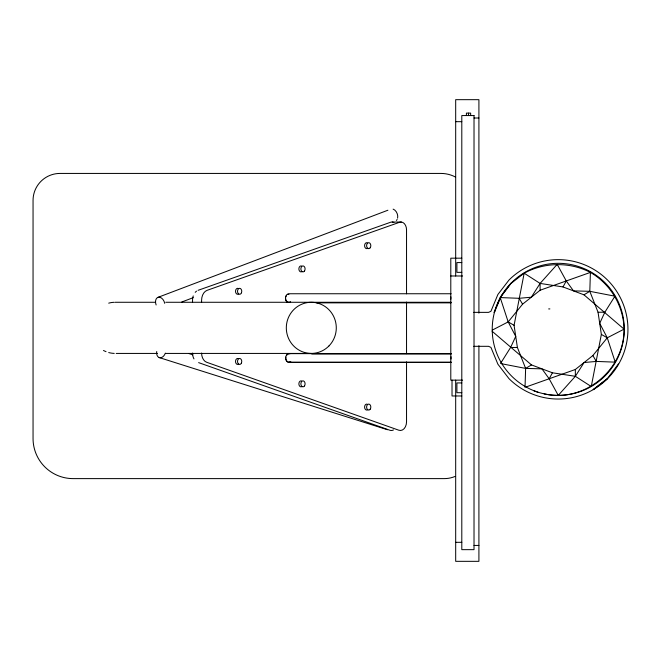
<?xml version="1.0" encoding="UTF-8"?>
<svg xmlns="http://www.w3.org/2000/svg" width="661" height="661" viewBox="0 0 661 661"><rect width="100%" height="100%" fill="white"/><g stroke="black" fill="none" stroke-linecap="round" stroke-linejoin="round"><path stroke-width="0.99" d="M525.032 387.321L525.627 368.408L517.389 347.455L514.076 325.319L524.173 273.2C544.515 262.078 569.799 261.781 590.405 272.406C610.566 284.032 623.521 305.869 624.075 329.137C624.381 369.986 584.175 403.136 544.135 393.857M492.131 331.268L531.477 364.913L552.431 372.787L575.343 376.307L591.264 386.528L601.353 334.408L598.048 312.265L589.81 291.319L590.405 272.406L540.095 290.237L522.578 304.176L508.177 321.907L492.247 330.136M493.998 312.562L495.163 309.753M495.94 307.877L499.823 298.516M494.469 312.248L501.063 296.326L511.556 282.652M500.493 363.525L510.573 347.512L515.737 336.391L508.177 321.907L500.212 297.574L510.581 283.809L524.173 273.2L540.095 283.42L563.007 286.94L583.96 294.814L624.075 329.137L607.261 337.812L592.859 355.552L575.343 369.491L525.999 386.982M500.212 297.574L519.116 298.301L531.337 297.202L540.095 283.42L557.182 264.35L566.27 280.958L573.484 290.873L589.81 291.319L614.945 296.194L604.856 312.207L599.701 323.336L607.261 337.812L615.226 362.145L596.321 361.427L584.101 362.517L575.343 376.307L558.248 395.369L549.167 378.77L541.954 368.846L525.627 368.408L501.501 363.724M563.007 286.94L566.27 280.958M549.167 378.77L552.431 372.787M618.415 363.955L607.467 378.489L593.132 389.684M593.495 389.403L607.533 378.629A69.702 69.702 0 0 0 607.533 280.057A69.702 69.702 0 0 0 508.97 280.057L497.89 294.492L490.925 311.298L488.553 312.364L473.788 312.364M583.96 294.814L589.81 291.319M525.627 368.408L531.477 364.913M157.888 297.384L387.9 210.223M181.734 302.019L193.285 297.648M198.069 290.328L390.601 222.253A7.849 5.552 -90 0 1 393.906 222.526M598.048 312.265L604.856 312.207M510.573 347.512L517.389 347.455M474.02 118.005L478.911 118.005M455.685 121.674L461.799 121.674M392.262 222.038L401.31 222.038M461.799 258.178L450.794 258.178L450.794 380.141L462.593 380.141M461.799 262.574L456.908 262.574L456.908 272.357L461.799 272.357M450.794 275.984L462.593 275.984M451.133 293.748L288.898 293.748A4.263 3.388 -90 0 0 285.626 299.119A4.263 3.388 -90 0 0 290.6 301.705M115.163 302.275L155.426 302.275M165.746 302.275L451.133 302.275M316.636 302.854L451.149 302.854M548.655 308.918L549.878 308.918M473.788 346.314L488.553 346.314L490.925 347.38L497.89 364.194L508.97 378.629A69.702 69.702 0 0 0 607.533 378.629M116.196 353.428L157.492 353.428M165.746 353.428L311.298 353.428M289.072 353.643L451.298 353.643M311.719 353.932L451.364 353.932M289.072 362.17L451.298 362.17M289.13 362.451L451.364 362.451M461.799 382.926L456.908 382.926L456.908 392.708L461.799 392.708M461.799 395.972L452.017 395.972L452.017 380.141M455.685 542.317L461.799 542.317M474.02 545.441L478.911 545.441M188.972 353.585L192.905 354.825M159.127 357.543L387.544 429.749M198.614 362.625L389.825 430.228A8.733 6.18 -90 0 0 393.493 429.923M533.543 390.61L538.277 392.436M601.353 334.408L607.261 337.812M508.177 321.907L514.076 325.319M592.859 355.552L596.321 361.427M519.116 298.301L522.578 304.176M575.343 369.491L575.343 376.307M540.095 283.42L540.095 290.237M478.911 313.14L478.911 99.671L455.685 99.671L455.685 275.984M478.911 345.711L478.911 561.329L455.685 561.329L455.685 380.141M470.649 115.559L470.649 113.114L466.41 113.114L466.41 115.559M468.525 113.114L468.525 115.559M406.54 293.831L406.54 229.871A7.849 5.552 -90 0 0 399.641 222.253L207.116 290.328A10.32 7.296 -90 0 0 201.588 300.334L201.588 302.366M406.54 302.085L406.54 353.668M406.54 361.914L406.54 421.751A8.733 6.18 -90 0 1 398.864 430.228L206.686 362.278A9.518 6.734 -90 0 1 201.588 353.048M192.541 302.366L192.541 300.334A10.32 7.296 -90 0 1 193.243 295.921M114.237 353.404A25.572 24.986 -90 0 1 108.701 352.553M106.041 351.66A25.572 24.986 -90 0 1 103.488 350.462M108.701 303.151A25.572 24.986 -90 0 1 114.237 302.292M454.908 476.507A27.745 27.745 0 0 1 444.291 478.614L73.156 478.614A40.106 40.106 0 0 1 33.05 438.507L33.05 200.415A26.985 26.985 0 0 1 60.035 173.43L440.92 173.43A31.117 31.117 0 0 1 455.586 177.098M450.934 299.119A4.263 3.388 -90 0 1 450.934 296.913M289.948 362.021A4.263 3.388 -90 0 1 285.676 357.907A4.263 3.388 -90 0 1 289.948 353.792M451.108 359.006A4.263 3.388 -90 0 1 451.108 356.8M290.823 361.881A4.263 3.388 -90 0 1 287.064 361.575A4.263 3.388 -90 0 1 285.858 357.089M286.734 355.18A4.263 3.388 -90 0 1 288.254 354.073M156.12 304.952A6.395 4.371 69.2 0 1 158.433 297.227A6.395 4.371 69.2 0 1 164.705 303.349M393.13 209.132A6.395 4.371 69.2 0 1 397.591 218.18M397.112 219.46A6.395 4.371 69.2 0 1 396.369 220.444M193.97 358.906A9.518 6.734 -90 0 1 192.541 353.048M195.218 292.36A10.32 7.296 -90 0 1 196.565 291.121M367.764 248.255A2.983 2.107 -90 0 1 364.616 246.057A2.983 2.107 -90 0 1 367.26 242.785M238.695 293.889A2.983 2.107 -90 0 1 235.547 291.691A2.983 2.107 -90 0 1 238.183 288.419M302.044 271.489A2.983 2.107 -90 0 1 298.896 269.3A2.983 2.107 -90 0 1 301.532 266.028M302.044 386.437A2.983 2.107 -90 0 1 298.896 384.239A2.983 2.107 -90 0 1 301.532 380.967M367.764 409.671A2.983 2.107 -90 0 1 364.616 407.473A2.983 2.107 -90 0 1 367.26 404.202M238.695 364.037A2.983 2.107 -90 0 1 235.547 361.84A2.983 2.107 -90 0 1 238.183 358.568M165.357 353.131A6.395 4.412 -72.5 0 1 159.681 357.7A6.395 4.412 -72.5 0 1 156.723 351.52M287.221 302.284A4.263 3.388 -90 0 1 285.643 297.491M285.982 296.467A4.263 3.388 -90 0 1 286.519 295.583M288.039 294.476A4.263 3.388 -90 0 1 288.915 294.335M474.02 115.559L461.799 115.559L461.799 549.655L474.02 549.655L474.02 115.559M328.971 345.934A25.572 24.986 -90 0 0 317.767 303.151A25.572 24.986 -90 0 0 287.163 334.466A25.572 24.986 -90 0 0 328.971 345.934M370.201 247.776A2.983 2.107 -90 0 0 369.251 242.785A2.983 2.107 -90 0 0 366.673 246.446A2.983 2.107 -90 0 0 370.201 247.776M241.463 292.798A2.983 2.107 -90 0 0 239.637 288.32A2.983 2.107 -90 0 0 237.811 292.798A2.983 2.107 -90 0 0 241.463 292.798M304.473 271.018A2.983 2.107 -90 0 0 303.531 266.028A2.983 2.107 -90 0 0 300.945 269.68A2.983 2.107 -90 0 0 304.473 271.018M304.473 385.958A2.983 2.107 -90 0 0 303.531 380.967A2.983 2.107 -90 0 0 300.945 384.619A2.983 2.107 -90 0 0 304.473 385.958M370.201 409.2A2.983 2.107 -90 0 0 369.251 404.202A2.983 2.107 -90 0 0 366.673 407.862A2.983 2.107 -90 0 0 370.201 409.2M241.463 362.947A2.983 2.107 -90 0 0 239.637 358.469A2.983 2.107 -90 0 0 237.811 362.947A2.983 2.107 -90 0 0 241.463 362.947M525.239 386.528A66.034 66.034 0 0 0 624.281 329.343A66.034 66.034 0 0 0 525.239 272.158A66.034 66.034 0 0 0 525.239 386.528"/></g></svg>
